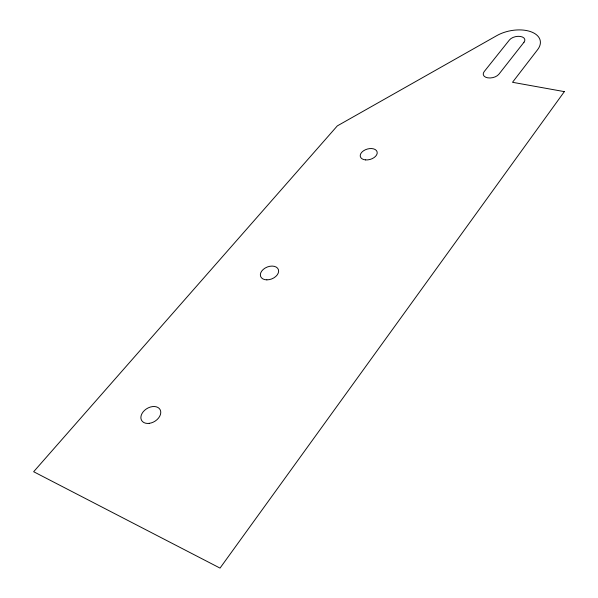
<?xml version="1.0" encoding="UTF-8"?>
<svg xmlns="http://www.w3.org/2000/svg" width="598" height="598" viewBox="0 0 598 598"><rect width="100%" height="100%" fill="white"/><g stroke="black" fill="none" stroke-linecap="round" stroke-linejoin="round"><path stroke-width="0.9" d="M564.348 91.629L220.027 568.1L33.652 471.725L337.302 125.901L496.796 35.633A27.59 15.488 -11.1 0 1 530.553 31.612A27.59 15.488 -11.1 0 1 537.587 49.701L512.516 82.292L564.348 91.629M523.998 42.234L498.904 74.204A8.432 4.874 -11.7 0 1 487.654 77.815A8.432 4.874 -11.7 0 1 484.193 71.596L509.466 39.939A8.252 4.605 -11 0 1 520.402 36.456A8.252 4.605 -11 0 1 523.998 42.234M266.858 279.857A9.523 6.361 -21.9 0 0 278.399 269.601A9.523 6.361 -21.9 0 0 263.232 269.444A9.523 6.361 -21.9 0 0 266.858 279.857M149.238 423.347A10.704 7.49 -31.1 0 0 160.122 409.675A10.704 7.49 -31.1 0 0 143.109 411.902A10.704 7.49 -31.1 0 0 149.238 423.347M365.647 159.913A8.716 5.375 -16.2 0 0 377.121 151.922A8.716 5.375 -16.2 0 0 363.382 150.883A8.716 5.375 -16.2 0 0 365.647 159.913"/></g></svg>
